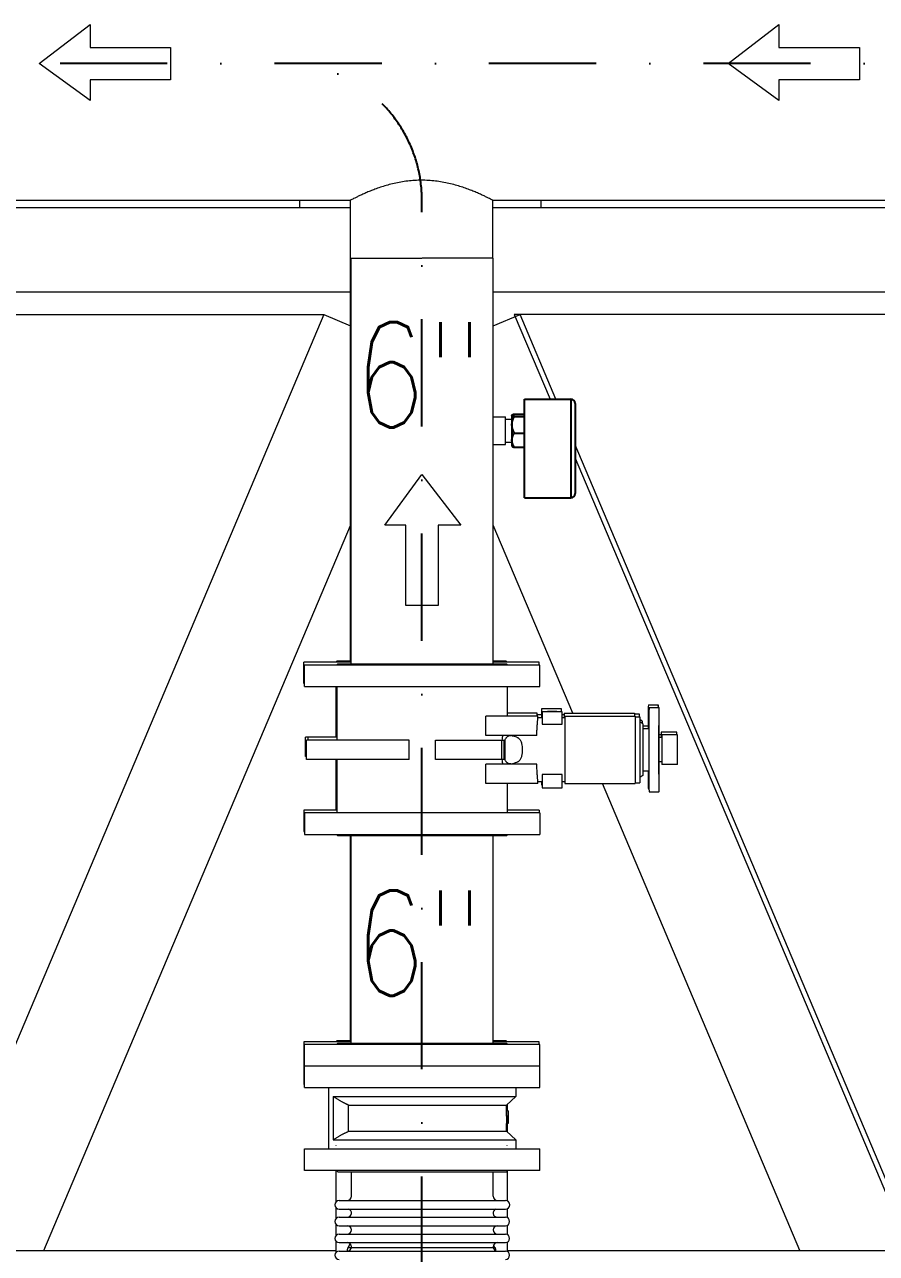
# Model space of a CAD drawing. Header units: millimetres. Extents: x -312439 to 477422, y -331570 to 212570.
# Drawn here: x 344140 to 345150, y 187170 to 188627 of the extents above; entities that cross this region are included whole.
import ezdxf

# ---------------------------------------------------------------- set-up
doc = ezdxf.new("R2010")
doc.units = ezdxf.units.MM
doc.linetypes.add('DASHDOT', pattern=[25.4, 12.7, -6.35, 0, -6.35])
doc.layers.add('ARCONDTEXTO', color=4, linetype='Continuous')
doc.styles.add('ROMANS', font='romans.shx', dxfattribs={"height": 187.5})

msp = doc.modelspace()

# ---------------------------------------------------------------- linework, layer by layer
at = {"color": 1, "linetype": 'Continuous', "lineweight": 0}
for p, q in [((344157.706, 188580.557, 0), (344217.784, 188626.857, 0)), ((344217.784, 188626.857, 0), (344217.784, 188599.735, 0)), ((344974.021, 188580.557, 0), (345034.099, 188626.857, 0)), ((345034.099, 188626.857, 0), (345034.099, 188599.735, 0)), ((344217.784, 188599.735, 0), (344313.103, 188599.735, 0)), ((344313.103, 188599.735, 0), (344313.103, 188561.38, 0)), ((345034.099, 188599.735, 0), (345129.419, 188599.735, 0)), ((345129.419, 188599.735, 0), (345129.419, 188561.38, 0)), ((344217.784, 188536.703, 0), (344157.706, 188580.557, 0)), ((345034.099, 188536.703, 0), (344974.021, 188580.557, 0)), ((344313.103, 188561.38, 0), (344217.784, 188561.38, 0)), ((344217.784, 188561.38, 0), (344217.784, 188536.703, 0)), ((345129.419, 188561.38, 0), (345034.099, 188561.38, 0)), ((345034.099, 188561.38, 0), (345034.099, 188536.703, 0)), ((344567.214, 188033.27, 0), (344611.068, 188093.348, 0)), ((344611.068, 188093.348, 0), (344657.368, 188033.27, 0)), ((344591.89, 188033.27, 0), (344567.214, 188033.27, 0)), ((344591.89, 187937.951, 0), (344591.89, 188033.27, 0)), ((344630.245, 188033.27, 0), (344630.245, 187937.951, 0)), ((344657.368, 188033.27, 0), (344630.245, 188033.27, 0)), ((344630.245, 187937.951, 0), (344591.89, 187937.951, 0))]:
    msp.add_line(p, q, dxfattribs=at)
at = {"color": 6, "linetype": 'DASHDOT', "ltscale": 10}
for p, q in [((345325.716, 188580.557, 0), (342121.897, 188580.557, 0)), ((344611.068, 186879.897, 0), (344611.068, 188418.657, 0))]:
    msp.add_line(p, q, dxfattribs=at)
at = {"color": 5, "linetype": 'Continuous', "lineweight": 0, "extrusion": (0, 1, 0)}
for p, q in [((343816.119, 188418.657, 0), (344526.493, 188418.657, 0)), ((344526.493, 187872.347, 0), (344526.493, 188418.657, 0)), ((344694.793, 188418.657, 0), (344694.793, 188349.922, 0)), ((344694.793, 188418.657, 0), (345393.451, 188418.657, 0)), ((344526.493, 188349.922, 0), (344611.068, 188349.922, 0)), ((344527.343, 187868.997, 0), (344527.343, 188349.922, 0)), ((344695.643, 188349.922, 0), (344611.493, 188349.922, 0)), ((344695.643, 187868.997, 0), (344695.643, 188349.922, 0)), ((344695.643, 188161.794, 0), (344710.117, 188161.794, 0)), ((344710.117, 188128.894, 0), (344710.117, 188161.794, 0)), ((344710.117, 188158.794, 0), (344717.781, 188158.794, 0)), ((344695.643, 188128.894, 0), (344710.117, 188128.894, 0)), ((344710.117, 188131.894, 0), (344717.781, 188131.894, 0)), ((344527.343, 187870.747, 0), (344471.143, 187870.747, 0)), ((344471.143, 187845.347, 0), (344471.143, 187870.747, 0)), ((344750.993, 187867.397, 0), (344471.993, 187867.397, 0)), ((344471.993, 187841.997, 0), (344471.993, 187867.397, 0)), ((344510.743, 187872.347, 0), (344509.143, 187870.747, 0)), ((344511.593, 187868.997, 0), (344509.993, 187867.397, 0)), ((344510.743, 187872.347, 0), (344527.343, 187872.347, 0)), ((344511.593, 187868.997, 0), (344711.393, 187868.997, 0)), ((344695.643, 187872.347, 0), (344710.543, 187872.347, 0)), ((344750.143, 187870.747, 0), (344695.643, 187870.747, 0)), ((344710.543, 187872.347, 0), (344712.143, 187870.747, 0)), ((344711.393, 187868.997, 0), (344712.993, 187867.397, 0)), ((344750.143, 187867.397, 0), (344750.143, 187870.747, 0)), ((344750.993, 187841.997, 0), (344750.993, 187867.397, 0)), ((344471.143, 187845.347, 0), (344471.993, 187845.347, 0)), ((344471.993, 187841.997, 0), (344750.993, 187841.997, 0)), ((344509.643, 187781.847, 0), (344509.643, 187841.997, 0)), ((344510.493, 187778.497, 0), (344510.493, 187841.997, 0)), ((344712.493, 187806.997, 0), (344712.493, 187841.997, 0)), ((344879.438, 187820.347, 0), (344891.102, 187820.347, 0)), ((344686.744, 187783.997, 0), (344686.744, 187806.997, 0)), ((344748.493, 187806.997, 0), (344686.744, 187806.997, 0)), ((344747.643, 187810.347, 0), (344712.493, 187810.347, 0)), ((344747.643, 187808.347, 0), (344747.643, 187810.347, 0)), ((344752.9, 187808.347, 0), (344747.643, 187808.347, 0)), ((344748.493, 187804.997, 0), (344748.493, 187806.997, 0)), ((344753.75, 187804.997, 0), (344748.493, 187804.997, 0)), ((344752.9, 187815.46, 0), (344752.9, 187804.997, 0)), ((344776.338, 187815.46, 0), (344752.9, 187815.46, 0)), ((344753.75, 187812.11, 0), (344753.75, 187797.393, 0)), ((344777.188, 187812.11, 0), (344753.75, 187812.11, 0)), ((344770.124, 187815.616, 0), (344759.063, 187815.616, 0)), ((344770.974, 187812.266, 0), (344759.913, 187812.266, 0)), ((344776.338, 187812.11, 0), (344776.338, 187815.46, 0)), ((344777.188, 187797.393, 0), (344777.188, 187812.11, 0)), ((344779.643, 187808.347, 0), (344777.188, 187808.347, 0)), ((344780.493, 187804.997, 0), (344777.188, 187804.997, 0)), ((344779.643, 187810.347, 0), (344779.643, 187804.997, 0)), ((344779.643, 187810.347, 0), (344863.07, 187810.347, 0)), ((344780.493, 187806.997, 0), (344780.493, 187726.997, 0)), ((344780.493, 187806.997, 0), (344863.92, 187806.997, 0)), ((344863.07, 187810.347, 0), (344863.07, 187806.997, 0)), ((344863.07, 187809.41, 0), (344868.538, 187809.41, 0)), ((344863.92, 187806.997, 0), (344863.92, 187726.997, 0)), ((344863.92, 187806.06, 0), (344869.388, 187806.06, 0)), ((344868.538, 187809.41, 0), (344868.538, 187806.06, 0)), ((344869.388, 187806.06, 0), (344869.388, 187727.935, 0)), ((344880.288, 187816.997, 0), (344891.952, 187816.997, 0)), ((344753.75, 187797.393, 0), (344777.188, 187797.393, 0)), ((344872.129, 187800.906, 0), (344869.388, 187802.769, 0)), ((344872.979, 187797.556, 0), (344869.388, 187799.997, 0)), ((344872.129, 187800.906, 0), (344872.129, 187798.134, 0)), ((344872.979, 187797.556, 0), (344872.979, 187736.439, 0)), ((344872.979, 187795.347, 0), (344879.06, 187795.347, 0)), ((344872.979, 187791.997, 0), (344879.91, 187791.997, 0)), ((344510.493, 187781.847, 0), (344473.314, 187781.847, 0)), ((344473.314, 187758.847, 0), (344473.314, 187781.847, 0)), ((344595.938, 187778.497, 0), (344474.164, 187778.497, 0)), ((344474.164, 187755.497, 0), (344474.164, 187778.497, 0)), ((344476.27, 187778.497, 0), (344476.27, 187781.847, 0)), ((344595.938, 187755.497, 0), (344595.938, 187778.497, 0)), ((344627.047, 187778.497, 0), (344709.4, 187778.497, 0)), ((344627.047, 187755.497, 0), (344627.047, 187778.497, 0)), ((344747.132, 187783.997, 0), (344686.744, 187783.997, 0)), ((344705.894, 187755.497, 0), (344705.894, 187778.497, 0)), ((344708.41, 187755.497, 0), (344708.41, 187778.497, 0)), ((344709.279, 187755.497, 0), (344709.279, 187778.497, 0)), ((344709.4, 187778.497, 0), (344709.4, 187755.497, 0)), ((344891.952, 187781.323, 0), (344891.952, 187752.671, 0)), ((344895.477, 187781.323, 0), (344891.952, 187781.323, 0)), ((344894.627, 187784.673, 0), (344892.36, 187784.673, 0)), ((344894.627, 187787.847, 0), (344894.627, 187781.323, 0)), ((344913.138, 187787.847, 0), (344894.627, 187787.847, 0)), ((344895.477, 187784.497, 0), (344895.477, 187749.497, 0)), ((344913.988, 187784.497, 0), (344895.477, 187784.497, 0)), ((344913.138, 187784.497, 0), (344913.138, 187787.847, 0)), ((344913.988, 187749.497, 0), (344913.988, 187784.497, 0)), ((344474.164, 187758.847, 0), (344473.314, 187758.847, 0)), ((344595.938, 187755.497, 0), (344474.164, 187755.497, 0)), ((344509.643, 187695.347, 0), (344509.643, 187755.497, 0)), ((344510.493, 187691.997, 0), (344510.493, 187755.497, 0)), ((344709.4, 187755.497, 0), (344627.047, 187755.497, 0)), ((344686.744, 187726.997, 0), (344686.744, 187749.997, 0)), ((344747.132, 187749.997, 0), (344686.744, 187749.997, 0)), ((344895.477, 187752.671, 0), (344891.952, 187752.671, 0)), ((344913.988, 187749.497, 0), (344895.477, 187749.497, 0)), ((344753.75, 187737.509, 0), (344753.75, 187721.884, 0)), ((344777.188, 187737.509, 0), (344753.75, 187737.509, 0)), ((344777.188, 187721.884, 0), (344777.188, 187737.509, 0)), ((344872.979, 187736.439, 0), (344869.388, 187733.997, 0)), ((344872.979, 187741.997, 0), (344879.91, 187741.997, 0)), ((344748.493, 187726.997, 0), (344686.744, 187726.997, 0)), ((344712.493, 187691.997, 0), (344712.493, 187726.997, 0)), ((344753.75, 187728.997, 0), (344748.493, 187728.997, 0)), ((344748.493, 187726.997, 0), (344748.493, 187728.997, 0)), ((344752.9, 187728.997, 0), (344752.9, 187725.234, 0)), ((344752.9, 187725.234, 0), (344753.75, 187725.234, 0)), ((344753.75, 187721.884, 0), (344777.188, 187721.884, 0)), ((344759.913, 187721.728, 0), (344770.974, 187721.728, 0)), ((344780.493, 187728.997, 0), (344777.188, 187728.997, 0)), ((344780.493, 187726.997, 0), (344863.92, 187726.997, 0)), ((344863.92, 187727.935, 0), (344869.388, 187727.935, 0)), ((344879.438, 187720.347, 0), (344880.131, 187720.347, 0)), ((344880.288, 187716.997, 0), (344891.952, 187716.997, 0)), ((344510.493, 187695.347, 0), (344471.143, 187695.347, 0)), ((344471.143, 187695.347, 0), (344471.143, 187669.947, 0)), ((344750.993, 187691.997, 0), (344471.993, 187691.997, 0)), ((344471.993, 187691.997, 0), (344471.993, 187666.597, 0)), ((344750.143, 187695.347, 0), (344712.493, 187695.347, 0)), ((344750.143, 187695.347, 0), (344750.143, 187691.997, 0)), ((344750.993, 187691.997, 0), (344750.993, 187666.597, 0)), ((344471.143, 187669.947, 0), (344471.993, 187669.947, 0)), ((344471.993, 187666.597, 0), (344750.993, 187666.597, 0)), ((344511.593, 187664.997, 0), (344509.993, 187666.597, 0)), ((344711.393, 187664.997, 0), (344511.593, 187664.997, 0)), ((344526.493, 187422.347, 0), (344526.493, 187664.997, 0)), ((344527.343, 187418.997, 0), (344527.343, 187664.997, 0)), ((344695.643, 187418.997, 0), (344695.643, 187664.997, 0)), ((344711.393, 187664.997, 0), (344712.993, 187666.597, 0)), ((344527.343, 187420.747, 0), (344471.143, 187420.747, 0)), ((344471.143, 187420.747, 0), (344471.143, 187369.947, 0)), ((344750.993, 187417.397, 0), (344471.993, 187417.397, 0)), ((344471.993, 187366.597, 0), (344471.993, 187417.397, 0)), ((344510.743, 187422.347, 0), (344509.143, 187420.747, 0)), ((344511.593, 187418.997, 0), (344509.993, 187417.397, 0)), ((344510.743, 187422.347, 0), (344527.343, 187422.347, 0)), ((344511.593, 187418.997, 0), (344711.393, 187418.997, 0)), ((344695.643, 187422.347, 0), (344710.543, 187422.347, 0)), ((344750.143, 187420.747, 0), (344695.643, 187420.747, 0)), ((344710.543, 187422.347, 0), (344712.143, 187420.747, 0)), ((344711.393, 187418.997, 0), (344712.993, 187417.397, 0)), ((344750.143, 187417.397, 0), (344750.143, 187420.747, 0)), ((344750.993, 187366.597, 0), (344750.993, 187417.397, 0)), ((344471.993, 187395.347, 0), (344471.143, 187395.347, 0)), ((344750.993, 187391.997, 0), (344471.993, 187391.997, 0)), ((344471.143, 187369.947, 0), (344471.993, 187369.947, 0)), ((344471.993, 187366.597, 0), (344750.993, 187366.597, 0)), ((344500.493, 187366.597, 0), (344500.493, 187293.597, 0)), ((344505.773, 187355.784, 0), (344505.773, 187304.41, 0)), ((344505.773, 187355.784, 0), (344722.493, 187355.784, 0)), ((344711.493, 187345.625, 0), (344722.493, 187355.784, 0)), ((344722.493, 187366.597, 0), (344722.493, 187355.784, 0)), ((344524.212, 187314.57, 0), (344524.212, 187345.625, 0)), ((344524.212, 187345.625, 0), (344711.493, 187345.625, 0)), ((344711.493, 187338.666, 0), (344711.493, 187345.625, 0)), ((344713.339, 187338.666, 0), (344711.493, 187338.666, 0)), ((344712.143, 187346.225, 0), (344712.143, 187338.666, 0)), ((344713.339, 187338.666, 0), (344713.339, 187323.681, 0)), ((344713.326, 187332.379, 0), (344711.378, 187332.379, 0)), ((344711.479, 187332.379, 0), (344711.479, 187323.681, 0)), ((344713.326, 187323.681, 0), (344713.326, 187332.379, 0)), ((344524.212, 187314.57, 0), (344711.493, 187314.57, 0)), ((344713.339, 187323.681, 0), (344711.479, 187323.681, 0)), ((344711.493, 187314.57, 0), (344711.493, 187323.681, 0)), ((344711.493, 187314.57, 0), (344722.493, 187304.41, 0)), ((344712.143, 187323.681, 0), (344712.143, 187313.969, 0)), ((344505.773, 187304.41, 0), (344722.493, 187304.41, 0)), ((344722.493, 187304.41, 0), (344722.493, 187293.597, 0)), ((344471.993, 187293.597, 0), (344750.993, 187293.597, 0)), ((344471.993, 187268.197, 0), (344471.993, 187293.597, 0)), ((344750.993, 187268.197, 0), (344750.993, 187293.597, 0)), ((344750.993, 187268.197, 0), (344471.993, 187268.197, 0)), ((344509.143, 187268.197, 0), (344509.143, 187230.883, 0)), ((344511.593, 187266.597, 0), (344509.993, 187268.197, 0)), ((344511.593, 187266.597, 0), (344711.393, 187266.597, 0)), ((344527.493, 187237.62, 0), (344527.493, 187266.597, 0)), ((344695.493, 187237.62, 0), (344695.493, 187266.597, 0)), ((344711.393, 187266.597, 0), (344712.993, 187268.197, 0)), ((344712.143, 187267.347, 0), (344712.143, 187232.15, 0)), ((344509.143, 187224.119, 0), (344509.143, 187210.818, 0)), ((344512.986, 187232.62, 0), (344710, 187232.62, 0)), ((344512.986, 187222.381, 0), (344710, 187222.381, 0)), ((344712.143, 187222.852, 0), (344712.143, 187212.137, 0)), ((344512.986, 187212.62, 0), (344710, 187212.62, 0)), ((344509.143, 187204.422, 0), (344509.143, 187190.818, 0)), ((344512.986, 187202.62, 0), (344710, 187202.62, 0)), ((344712.143, 187203.103, 0), (344712.143, 187192.137, 0)), ((344509.143, 187184.422, 0), (344509.143, 187170.818, 0)), ((344512.986, 187192.62, 0), (344710, 187192.62, 0)), ((344512.986, 187182.62, 0), (344710, 187182.62, 0)), ((344712.143, 187183.103, 0), (344712.143, 187172.137, 0)), ((344512.986, 187172.62, 0), (344710, 187172.62, 0)), ((344523.705, 187176.973, 0), (344697.581, 187176.973, 0))]:
    msp.add_line(p, q, dxfattribs=at)
at = {"color": 3, "linetype": 'Continuous', "lineweight": 0, "extrusion": (0, 1, 0)}
for p, q in [((344466.277, 188409.804, 0), (344466.277, 188418.657, 0)), ((344752.269, 188409.804, 0), (344752.269, 188418.657, 0)), ((343816.119, 188409.804, 0), (344526.493, 188409.804, 0)), ((344694.793, 188409.804, 0), (345393.451, 188409.804, 0)), ((343816.969, 188309.804, 0), (344526.493, 188309.804, 0)), ((344695.643, 188309.804, 0), (345393.451, 188309.804, 0)), ((343816.969, 188283.09, 0), (344494.862, 188283.09, 0)), ((344494.862, 188283.09, 0), (344026.591, 187174.654, 0)), ((344494.862, 188283.09, 0), (344526.493, 188269.516, 0)), ((344695.643, 188269.482, 0), (344727.352, 188283.09, 0)), ((345345.338, 188283.09, 0), (344720.536, 188283.09, 0)), ((344720.536, 188283.09, 0), (344763.001, 188182.572, 0)), ((344769.817, 188182.572, 0), (344727.352, 188283.09, 0)), ((345195.623, 187174.654, 0), (344792.581, 188128.689, 0)), ((344792.581, 188112.554, 0), (345188.807, 187174.654, 0)), ((344163.235, 187173.055, 0), (344526.493, 188032.916, 0)), ((344789.748, 187810.347, 0), (344695.643, 188033.101, 0)), ((345058.979, 187173.055, 0), (344824.96, 187726.997, 0)), ((343833.469, 187173.055, 0), (344509.143, 187173.055, 0)), ((344712.143, 187173.055, 0), (345345.338, 187173.055, 0))]:
    msp.add_line(p, q, dxfattribs=at)
at = {"color": 2, "linetype": 'Continuous', "extrusion": (0, 1, 0)}
for p, q in [((344732.581, 188065.572, 0), (344732.581, 188182.572, 0)), ((344732.581, 188182.572, 0), (344787.41, 188182.572, 0)), ((344787.41, 188182.572, 0), (344787.41, 188065.572, 0)), ((344792.581, 188177.401, 0), (344792.581, 188070.743, 0)), ((344717.781, 188163.819, 0), (344717.95, 188163.978, 0)), ((344717.781, 188163.819, 0), (344717.781, 188126.869, 0)), ((344720.816, 188165.053, 0), (344732.581, 188165.053, 0)), ((344720.816, 188162.268, 0), (344732.581, 188162.268, 0)), ((344720.816, 188142.559, 0), (344732.581, 188142.559, 0)), ((344717.781, 188126.869, 0), (344717.95, 188126.709, 0)), ((344720.816, 188125.635, 0), (344732.581, 188125.635, 0)), ((344732.581, 188065.572, 0), (344787.41, 188065.572, 0))]:
    msp.add_line(p, q, dxfattribs=at)
at = {"color": 1, "linetype": 'Continuous', "extrusion": (0, 1, 0)}
msp.add_line((344526.493, 188145.347, 0), (344527.343, 188145.347, 0), dxfattribs=at)
at = {"color": 6, "linetype": 'DASHDOT', "ltscale": 10}
msp.add_arc((344448.893, 188418.657, 0), 162.175, 0, 93.336923, dxfattribs=at)
at = {"color": 2, "linetype": 'Continuous'}
for centre, start, end in [((344787.41, 188177.401, 0), 0, 90), ((344787.41, 188070.743, 0), 270, 0)]:
    msp.add_arc(centre, 5.171, start, end, dxfattribs=at)
at = {"color": 5, "linetype": 'Continuous', "lineweight": 0}
for centre, radius, start, end in [((344522.493, 187237.62, 0), 5, 270, 0), ((344700.493, 187237.62, 0), 5, 180, 270), ((344512.986, 187227.501, 0), 5.119, 90, 270), ((344522.618, 187217.62, 0), 5.002, 271.437939, 72.170603), ((344700.367, 187217.62, 0), 5.002, 107.829397, 268.562061), ((344710, 187227.501, 0), 5.119, 270, 90), ((344512.986, 187207.62, 0), 5, 90, 270), ((344710, 187207.62, 0), 5, 270, 90), ((344522.493, 187197.62, 0), 5, 270, 90), ((344700.493, 187197.62, 0), 5, 90, 270), ((344512.986, 187187.62, 0), 5, 90, 270), ((344522.493, 187177.62, 0), 5, 270, 90), ((344700.493, 187177.62, 0), 5, 90, 270), ((344710, 187187.62, 0), 5, 270, 90), ((344512.986, 187167.62, 0), 5, 90, 270), ((344710, 187167.62, 0), 5, 270, 90)]:
    msp.add_arc(centre, radius, start, end, dxfattribs=at)
for centre, major_axis, ratio, start_param, end_param in [((344879.438, 187770.347, 0), (0, -50), 0.00871634, 3.14159265, 4.26457067), ((344891.102, 187770.347, 0), (0, 50), 0.00871634, 5.91504993, 6.65132069), ((344891.952, 187766.997, 0), (0, 50), 0.00871634, 5.00298582, 7.85398163), ((344880.288, 187766.997, 0), (0, -50), 0.00871634, 3.14159265, 4.71238898), ((344440.008, 187766.997, 0), (307.973, 0), 0.12338759, 0.39969646, 0.45585527), ((344880.288, 187766.997, 0), (0, -50), 0.00871634, 4.71238898, 6.28318531), ((344891.952, 187766.997, 0), (0, 50), 0.00871634, 1.57079633, 4.42179214), ((344440.008, 187766.997, 0), (307.973, 0), 0.12338759, 5.82733003, 5.88348885), ((344879.438, 187770.347, 0), (0, -50), 0.00871634, 5.31524823, 6.28318531), ((344611.493, 187338.666, 0), (0, 131.104), 0.76275588, 4.66441509, 4.71238898), ((344610.691, 187338.666, 0), (0, 134.576), 0.76275588, 4.66565381, 4.71238898), ((344610.643, 187297.543, 0), (101.5, 0), 0.46630766, 3.14159265, 3.14834058), ((344610.643, 187297.543, 0), (101.5, 0), 0.46630766, 6.27643738, 6.28318531), ((344610.643, 187110.931, 0), (0, 127.965), 0.79318389, 0.98848527, 1.02851753), ((344610.643, 187110.931, 0), (0, 127.965), 0.79318389, 5.25466778, 5.28246009)]:
    msp.add_ellipse(centre, major_axis=major_axis, ratio=ratio, start_param=start_param, end_param=end_param, dxfattribs=at)
for points, knots in [([(344694.793, 188418.657, 0), (344694.793, 188418.657, 0), (344694.663, 188418.725, 0), (344694.127, 188419.003, 0), (344693.721, 188419.213, 0), (344692.63, 188419.771, 0), (344691.945, 188420.12, 0), (344690.305, 188420.946, 0), (344689.349, 188421.422, 0), (344687.185, 188422.481, 0), (344685.975, 188423.064, 0), (344683.328, 188424.313, 0), (344681.89, 188424.979, 0), (344678.819, 188426.361, 0), (344677.186, 188427.078, 0), (344673.767, 188428.529, 0), (344671.982, 188429.263, 0), (344668.304, 188430.716, 0), (344666.343, 188431.463, 0), (344662.206, 188432.958, 0), (344660.03, 188433.707, 0), (344655.489, 188435.172, 0), (344653.124, 188435.887, 0), (344648.238, 188437.245, 0), (344645.717, 188437.889, 0), (344640.556, 188439.069, 0), (344637.913, 188439.607, 0), (344632.547, 188440.546, 0), (344629.824, 188440.947, 0), (344624.343, 188441.594, 0), (344621.586, 188441.839, 0), (344616.088, 188442.165, 0), (344613.348, 188442.245, 0), (344607.938, 188442.245, 0), (344605.198, 188442.165, 0), (344599.7, 188441.839, 0), (344596.943, 188441.594, 0), (344591.462, 188440.947, 0), (344588.739, 188440.546, 0), (344583.372, 188439.607, 0), (344580.73, 188439.069, 0), (344575.569, 188437.889, 0), (344573.047, 188437.245, 0), (344568.161, 188435.887, 0), (344565.797, 188435.172, 0), (344561.256, 188433.707, 0), (344559.079, 188432.958, 0), (344554.943, 188431.463, 0), (344552.982, 188430.716, 0), (344549.304, 188429.263, 0), (344547.518, 188428.529, 0), (344544.1, 188427.078, 0), (344542.467, 188426.361, 0), (344539.396, 188424.979, 0), (344537.958, 188424.313, 0), (344535.31, 188423.064, 0), (344534.101, 188422.481, 0), (344531.937, 188421.422, 0), (344530.981, 188420.946, 0), (344529.34, 188420.12, 0), (344528.656, 188419.771, 0), (344527.565, 188419.213, 0), (344527.159, 188419.003, 0), (344526.623, 188418.725, 0), (344526.493, 188418.657, 0), (344526.493, 188418.657, 0)], [129.63017338, 129.63017338, 129.63017338, 129.63017338, 137.71883938, 137.71883938, 145.80750537, 145.80750537, 153.89617137, 153.89617137, 161.98483736, 161.98483736, 170.07350336, 170.07350336, 178.16216935, 178.16216935, 186.25083535, 186.25083535, 194.33950134, 194.33950134, 202.45460702, 202.45460702, 210.5697127, 210.5697127, 218.68481838, 218.68481838, 226.79992405, 226.79992405, 234.91502973, 234.91502973, 243.03013541, 243.03013541, 251.14524108, 251.14524108, 259.26034676, 259.26034676, 267.37545244, 267.37545244, 275.49055812, 275.49055812, 283.60566379, 283.60566379, 291.72076947, 291.72076947, 299.83587515, 299.83587515, 307.95098082, 307.95098082, 316.0660865, 316.0660865, 324.18119218, 324.18119218, 332.26985817, 332.26985817, 340.35852417, 340.35852417, 348.44719016, 348.44719016, 356.53585616, 356.53585616, 364.62452216, 364.62452216, 372.71318815, 372.71318815, 380.80185415, 380.80185415, 388.89052014, 388.89052014, 388.89052014, 388.89052014]), ([(344747.132, 187783.997, 0), (344747.145, 187784.325, 0), (344747.158, 187784.65, 0), (344747.219, 187786.085, 0), (344747.27, 187787.164, 0), (344747.373, 187789.239, 0), (344747.427, 187790.234, 0), (344747.535, 187792.127, 0), (344747.589, 187793.024, 0), (344747.696, 187794.71, 0), (344747.75, 187795.528, 0), (344747.858, 187797.09, 0), (344747.912, 187797.833, 0), (344748.015, 187799.228, 0), (344748.066, 187799.88, 0), (344748.16, 187801.074, 0), (344748.204, 187801.618, 0), (344748.284, 187802.588, 0), (344748.32, 187803.014, 0), (344748.383, 187803.744, 0), (344748.409, 187804.047, 0), (344748.451, 187804.528, 0), (344748.467, 187804.706, 0), (344748.488, 187804.941, 0), (344748.493, 187804.997, 0), (344748.493, 187804.997, 0)], [16.86611806, 16.86611806, 16.86611806, 16.86611806, 17.90289885, 17.90289885, 21.48347862, 21.48347862, 25.06405839, 25.06405839, 28.64463816, 28.64463816, 32.22521015, 32.22521015, 35.80578215, 35.80578215, 39.38635414, 39.38635414, 42.96692614, 42.96692614, 46.54749813, 46.54749813, 50.12807013, 50.12807013, 53.70864212, 53.70864212, 57.28921412, 57.28921412, 57.28921412, 57.28921412]), ([(344747.524, 187806.997, 0), (344747.546, 187807.245, 0), (344747.564, 187807.458, 0), (344747.601, 187807.878, 0), (344747.617, 187808.056, 0), (344747.638, 187808.291, 0), (344747.643, 187808.347, 0), (344747.643, 187808.347, 0)], [47.46429864, 47.46429864, 47.46429864, 47.46429864, 50.12807013, 50.12807013, 53.70864212, 53.70864212, 57.28921412, 57.28921412, 57.28921412, 57.28921412]), ([(344706.603, 187783.997, 0), (344706.463, 187783.214, 0), (344706.33, 187782.416, 0), (344706.048, 187780.587, 0), (344705.904, 187779.549, 0), (344705.776, 187778.497, 0)], [214.52982085, 214.52982085, 214.52982085, 214.52982085, 217.04095163, 217.04095163, 220.19472055, 220.19472055, 220.19472055, 220.19472055]), ([(344709.4, 187778.008, 0), (344709.539, 187778.42, 0), (344709.69, 187778.822, 0), (344710.114, 187779.805, 0), (344710.406, 187780.37, 0), (344710.92, 187781.167, 0), (344711.104, 187781.424, 0), (344711.505, 187781.918, 0), (344711.722, 187782.154, 0), (344712.179, 187782.586, 0), (344712.423, 187782.788, 0), (344712.954, 187783.154, 0), (344713.24, 187783.318, 0), (344713.839, 187783.586, 0), (344714.153, 187783.69, 0), (344714.79, 187783.829, 0), (344715.113, 187783.863, 0), (344715.745, 187783.863, 0), (344716.068, 187783.829, 0), (344716.435, 187783.749, 0), (344716.483, 187783.738, 0), (344716.532, 187783.726, 0)], [51.2804511, 51.2804511, 51.2804511, 51.2804511, 52.62850457, 52.62850457, 54.67609789, 54.67609789, 55.69989455, 55.69989455, 56.72369121, 56.72369121, 57.67137266, 57.67137266, 58.61905411, 58.61905411, 59.56673556, 59.56673556, 60.51441701, 60.51441701, 61.46209846, 61.46209846, 61.60563069, 61.60563069, 61.60563069, 61.60563069]), ([(344723.706, 187781.784, 0), (344723.885, 187781.732, 0), (344724.062, 187781.669, 0), (344724.537, 187781.472, 0), (344724.826, 187781.318, 0), (344725.365, 187780.972, 0), (344725.616, 187780.781, 0), (344726.286, 187780.196, 0), (344726.668, 187779.765, 0), (344727.347, 187778.838, 0), (344727.645, 187778.343, 0), (344728.175, 187777.301, 0), (344728.406, 187776.755, 0), (344728.815, 187775.624, 0), (344728.991, 187775.038, 0), (344729.45, 187773.239, 0), (344729.66, 187771.986, 0), (344729.93, 187769.471, 0), (344729.99, 187768.21, 0), (344729.99, 187766.997, 0), (344729.99, 187765.784, 0), (344729.93, 187764.523, 0), (344729.66, 187762.008, 0), (344729.45, 187760.755, 0), (344728.991, 187758.956, 0), (344728.815, 187758.37, 0), (344728.406, 187757.239, 0), (344728.175, 187756.693, 0), (344727.645, 187755.651, 0), (344727.347, 187755.156, 0), (344726.668, 187754.23, 0), (344726.286, 187753.798, 0), (344725.616, 187753.214, 0), (344725.365, 187753.022, 0), (344724.826, 187752.676, 0), (344724.537, 187752.523, 0), (344724.062, 187752.325, 0), (344723.885, 187752.262, 0), (344723.706, 187752.21, 0)], [-16.95687667, -16.95687667, -16.95687667, -16.95687667, -16.42143109, -16.42143109, -15.49032088, -15.49032088, -14.55921067, -14.55921067, -12.73930934, -12.73930934, -10.919408, -10.919408, -9.09950667, -9.09950667, -7.27960534, -7.27960534, -3.63980267, -3.63980267, 0, 0, 0, 3.63980267, 3.63980267, 7.27960534, 7.27960534, 9.09950667, 9.09950667, 10.919408, 10.919408, 12.73930934, 12.73930934, 14.55921067, 14.55921067, 15.49032088, 15.49032088, 16.42143109, 16.42143109, 16.95687667, 16.95687667, 16.95687667, 16.95687667]), ([(344705.776, 187755.497, 0), (344705.904, 187754.446, 0), (344706.048, 187753.407, 0), (344706.33, 187751.579, 0), (344706.463, 187750.78, 0), (344706.603, 187749.997, 0)], [11.32162396, 11.32162396, 11.32162396, 11.32162396, 14.47539289, 14.47539289, 16.98652366, 16.98652366, 16.98652366, 16.98652366]), ([(344716.532, 187750.268, 0), (344716.483, 187750.256, 0), (344716.435, 187750.245, 0), (344716.068, 187750.165, 0), (344715.745, 187750.131, 0), (344715.113, 187750.131, 0), (344714.79, 187750.165, 0), (344714.153, 187750.304, 0), (344713.839, 187750.408, 0), (344713.24, 187750.676, 0), (344712.954, 187750.84, 0), (344712.423, 187751.206, 0), (344712.179, 187751.408, 0), (344711.722, 187751.84, 0), (344711.505, 187752.077, 0), (344711.104, 187752.57, 0), (344710.92, 187752.827, 0), (344710.406, 187753.624, 0), (344710.114, 187754.189, 0), (344709.69, 187755.172, 0), (344709.539, 187755.574, 0), (344709.4, 187755.986, 0)], [19.08025865, 19.08025865, 19.08025865, 19.08025865, 19.22379089, 19.22379089, 20.17147234, 20.17147234, 21.11915379, 21.11915379, 22.06683524, 22.06683524, 23.01451669, 23.01451669, 23.96219814, 23.96219814, 24.9859948, 24.9859948, 26.00979146, 26.00979146, 28.05738477, 28.05738477, 29.40543824, 29.40543824, 29.40543824, 29.40543824]), ([(344748.493, 187728.997, 0), (344748.493, 187728.997, 0), (344748.488, 187729.054, 0), (344748.467, 187729.288, 0), (344748.451, 187729.466, 0), (344748.409, 187729.947, 0), (344748.383, 187730.25, 0), (344748.32, 187730.98, 0), (344748.284, 187731.406, 0), (344748.204, 187732.376, 0), (344748.16, 187732.92, 0), (344748.066, 187734.115, 0), (344748.015, 187734.766, 0), (344747.912, 187736.161, 0), (344747.858, 187736.905, 0), (344747.75, 187738.466, 0), (344747.696, 187739.284, 0), (344747.589, 187740.97, 0), (344747.535, 187741.868, 0), (344747.427, 187743.76, 0), (344747.373, 187744.756, 0), (344747.27, 187746.83, 0), (344747.219, 187747.909, 0), (344747.158, 187749.344, 0), (344747.145, 187749.67, 0), (344747.132, 187749.997, 0)], [171.86764235, 171.86764235, 171.86764235, 171.86764235, 175.44821434, 175.44821434, 179.02878634, 179.02878634, 182.60935834, 182.60935834, 186.18993033, 186.18993033, 189.77050233, 189.77050233, 193.35107432, 193.35107432, 196.93164632, 196.93164632, 200.51221831, 200.51221831, 204.09279808, 204.09279808, 207.67337785, 207.67337785, 211.25395762, 211.25395762, 212.29073841, 212.29073841, 212.29073841, 212.29073841]), ([(344522.855, 187172.633, 0), (344522.854, 187172.702, 0), (344522.853, 187172.771, 0), (344522.853, 187173.253, 0), (344522.876, 187173.678, 0), (344522.97, 187174.517, 0), (344523.041, 187174.932, 0), (344523.229, 187175.723, 0), (344523.345, 187176.1, 0), (344523.549, 187176.63, 0), (344523.625, 187176.806, 0), (344523.705, 187176.973, 0)], [22.06872884, 22.06872884, 22.06872884, 22.06872884, 22.27479234, 22.27479234, 23.51331751, 23.51331751, 24.75184268, 24.75184268, 25.99036785, 25.99036785, 26.65163111, 26.65163111, 26.65163111, 26.65163111]), ([(344697.581, 187176.973, 0), (344697.661, 187176.806, 0), (344697.737, 187176.63, 0), (344697.941, 187176.1, 0), (344698.057, 187175.723, 0), (344698.245, 187174.932, 0), (344698.316, 187174.517, 0), (344698.402, 187173.754, 0), (344698.424, 187173.406, 0), (344698.431, 187173.065, 0)], [17.89795356, 17.89795356, 17.89795356, 17.89795356, 18.55921682, 18.55921682, 19.79774199, 19.79774199, 21.03626716, 21.03626716, 22.05079856, 22.05079856, 22.05079856, 22.05079856])]:
    msp.add_open_spline(points, degree=3, knots=knots, dxfattribs=at)
at = {"color": 2, "linetype": 'Continuous'}
for points, weights in [([(344717.781, 188163.661, 0), (344717.781, 188164.307, 0), (344720.816, 188165.053, 0)], [1, 1.0379548493, 1]), ([(344720.816, 188162.268, 0), (344717.781, 188163.015, 0), (344717.781, 188163.661, 0)], [1, 1.0379548493, 1]), ([(344717.781, 188152.414, 0), (344717.781, 188156.987, 0), (344720.816, 188162.268, 0)], [1, 1.0379548493, 1]), ([(344720.816, 188142.559, 0), (344717.781, 188147.84, 0), (344717.781, 188152.414, 0)], [1, 1.0379548493, 1]), ([(344717.781, 188134.097, 0), (344717.781, 188138.024, 0), (344720.816, 188142.559, 0)], [1, 1.0379548493, 1]), ([(344720.816, 188125.635, 0), (344717.781, 188130.17, 0), (344717.781, 188134.097, 0)], [1, 1.0379548493, 1]), ([(344717.95, 188126.709, 0), (344718.482, 188126.208, 0), (344720.816, 188125.635, 0)], [1.01375847525, 1.02892942038, 1])]:
    msp.add_rational_spline(points, weights, degree=2, dxfattribs=at)
at = {"color": 5, "linetype": 'Continuous', "lineweight": 0}
for points in [[(344524.212, 187345.625, 0), (344515.473, 187349.469, 0), (344505.773, 187355.784, 0)], [(344505.773, 187304.41, 0), (344515.473, 187310.725, 0), (344524.212, 187314.57, 0)]]:
    msp.add_rational_spline(points, [1, 1.00639877115, 1], degree=2, dxfattribs=at)

# ---------------------------------------------------------------- texts
at = {"layer": 'ARCONDTEXTO', "linetype": 'Continuous', "lineweight": -3, "style": 'ROMANS', "width": 0.8}
for p in [(344530.238, 188149.079, 0), (344530.238, 187475.203, 0)]:
    msp.add_text('6"', height=125, dxfattribs=at).set_placement(p)

doc.saveas('drawing.dxf')
